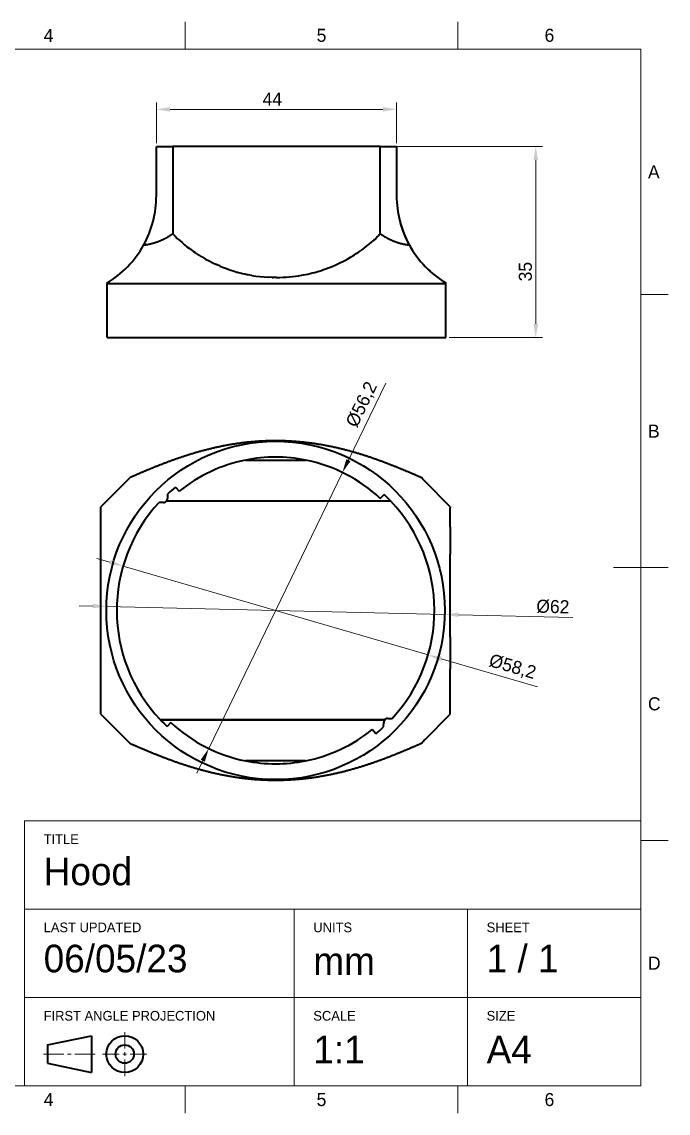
# Model space of a CAD drawing. Header units: millimetres. Extents: x 15 to 292, y 5 to 205.
# Drawn here: x 173.6 to 292, y 5 to 205 of the extents above; entities that cross this region are included whole.
import ezdxf

# ---------------------------------------------------------------- set-up
doc = ezdxf.new("R2010")
doc.units = ezdxf.units.MM
for name, color, linetype in [('Annotations', 7, 'Continuous'), ('Border', 7, 'Continuous'), ('Geometries', 7, 'Continuous')]:
    doc.layers.add(name, color=color, linetype=linetype)
doc.styles.add('Shapr0', font='txt', dxfattribs={"height": 2.3925})
doc.styles.add('Shapr1', font='txt', dxfattribs={"height": 2.3925})
doc.styles.add('Shapr11', font='txt', dxfattribs={"height": 2.3925})
doc.styles.add('Shapr8', font='txt', dxfattribs={"height": 2.3925})
doc.dimstyles.new('ISO-25', dxfattribs={"dimtxt": 2.5, "dimasz": 2.5, "dimexe": 1.25, "dimexo": 0.625, "dimtad": 1, "dimtxsty": 'Standard', "dimcen": 2.5, "dimadec": 0, "dimazin": 0, "dimtfac": 1, "dimtmove": 0, "dimatfit": 3, "dimfxl": 1, "dimarcsym": 0})

# ---------------------------------------------------------------- blocks, each defined once
blk = doc.blocks.new('*D6')
at = {"layer": 'Annotations', "color": 0, "linetype": 'Continuous', "lineweight": 15}
for p, q in [((239.88, 182.15), (268.99, 182.15)), ((267.74, 179.65), (267.74, 149.65)), ((251.88, 147.15), (268.99, 147.15))]:
    blk.add_line(p, q, dxfattribs=at)
at = {"layer": 'Annotations', "color": 0}
for points in [[(268.16, 179.65), (267.33, 179.65), (267.74, 182.15)], [(267.33, 149.65), (268.16, 149.65), (267.74, 147.15)]]:
    blk.add_solid(points, dxfattribs=at)
at = {"layer": 'Defpoints', "color": 0}
for p in [(239.25, 182.15), (251.25, 147.15), (267.74, 147.15)]:
    blk.add_point(p, dxfattribs=at)
at = {"layer": 'Annotations', "color": 0, "lineweight": 15, "insert": (265.85, 159.22), "char_height": 2.393, "attachment_point": 5, "rotation": 90, "style": 'Shapr8'}
blk.add_mtext('\\A1;35', dxfattribs=at)
blk = doc.blocks.new('*D7')
at = {"layer": 'Annotations', "color": 0, "linetype": 'Continuous', "lineweight": 15}
for p, q in [((198.25, 182.78), (198.25, 190.21)), ((242.25, 182.78), (242.25, 190.21)), ((239.75, 188.96), (200.75, 188.96))]:
    blk.add_line(p, q, dxfattribs=at)
at = {"layer": 'Annotations', "color": 0}
for points in [[(200.75, 189.37), (200.75, 188.54), (198.25, 188.96)], [(239.75, 188.54), (239.75, 189.37), (242.25, 188.96)]]:
    blk.add_solid(points, dxfattribs=at)
at = {"layer": 'Defpoints', "color": 0}
for p in [(198.25, 188.96), (198.25, 182.15), (242.25, 182.15)]:
    blk.add_point(p, dxfattribs=at)
at = {"layer": 'Annotations', "color": 0, "lineweight": 15, "insert": (219.49, 190.85), "char_height": 2.393, "attachment_point": 5, "style": 'Shapr8'}
blk.add_mtext('\\A1;44', dxfattribs=at)
blk = doc.blocks.new('*D13')
at = {"layer": 'Annotations', "color": 0, "linetype": 'Continuous', "lineweight": 15}
for p, q in [((189.75, 105.97), (187.35, 106.67)), ((192.15, 105.27), (248.02, 88.98)), ((250.42, 88.28), (268.08, 83.14))]:
    blk.add_line(p, q, dxfattribs=at)
at = {"layer": 'Annotations', "color": 0}
for points in [[(189.63, 105.57), (189.87, 106.37), (192.15, 105.27)], [(250.54, 88.68), (250.31, 87.88), (248.02, 88.98)]]:
    blk.add_solid(points, dxfattribs=at)
at = {"layer": 'Defpoints', "color": 0}
for p in [(192.15, 105.27), (248.02, 88.98)]:
    blk.add_point(p, dxfattribs=at)
at = {"layer": 'Annotations', "color": 0, "lineweight": 15, "insert": (263.46, 86.69), "char_height": 2.3925, "attachment_point": 5, "rotation": 343.7491, "style": 'Shapr11'}
blk.add_mtext('\\A1;%%c58,2', dxfattribs=at)
blk = doc.blocks.new('*D14')
at = {"layer": 'Annotations', "color": 0, "linetype": 'Continuous', "lineweight": 15}
for p, q in [((186.6, 97.93), (184.1, 97.99)), ((189.1, 97.87), (251.08, 96.39)), ((253.58, 96.33), (274.55, 95.82))]:
    blk.add_line(p, q, dxfattribs=at)
at = {"layer": 'Annotations', "color": 0}
for points in [[(186.59, 97.51), (186.61, 98.34), (189.1, 97.87)], [(253.59, 96.74), (253.57, 95.91), (251.08, 96.39)]]:
    blk.add_solid(points, dxfattribs=at)
at = {"layer": 'Defpoints', "color": 0}
for p in [(189.1, 97.87), (251.08, 96.39)]:
    blk.add_point(p, dxfattribs=at)
at = {"layer": 'Annotations', "color": 0, "lineweight": 15, "insert": (270.88, 97.81), "char_height": 2.393, "attachment_point": 5, "rotation": 358.6315, "style": 'Shapr11'}
blk.add_mtext('\\A1;%%c62', dxfattribs=at)
blk = doc.blocks.new('*D15')
at = {"layer": 'Annotations', "color": 0, "linetype": 'Continuous', "lineweight": 15}
for p, q in [((233.42, 124.67), (240.26, 138.77)), ((207.84, 71.84), (232.33, 122.42)), ((206.75, 69.59), (205.66, 67.34))]:
    blk.add_line(p, q, dxfattribs=at)
at = {"layer": 'Annotations', "color": 0}
for points in [[(233.05, 124.85), (233.8, 124.48), (232.33, 122.42)], [(207.12, 69.4), (206.37, 69.77), (207.84, 71.84)]]:
    blk.add_solid(points, dxfattribs=at)
at = {"layer": 'Defpoints', "color": 0}
for p in [(232.33, 122.42), (207.84, 71.84)]:
    blk.add_point(p, dxfattribs=at)
at = {"layer": 'Annotations', "color": 0, "lineweight": 15, "insert": (235.98, 134.82), "char_height": 2.3925, "attachment_point": 5, "rotation": 64.1608, "style": 'Shapr11'}
blk.add_mtext('\\A1;%%c56,2', dxfattribs=at)
blk = doc.blocks.new('*U16')
at = {"layer": 'Border', "linetype": 'Continuous', "lineweight": 15}
for p, q in [((287, 58.6), (174.1, 58.6)), ((174.1, 10), (174.1, 58.6)), ((287, 10), (287, 58.6)), ((287, 42.4), (174.1, 42.4)), ((223.5, 10), (223.5, 42.4)), ((255.25, 10), (255.25, 42.4)), ((287, 26.2), (174.1, 26.2)), ((192.450088, 16.837486), (192.450088, 19.875004)), ((192.450088, 15.487478), (192.450088, 16.162482)), ((177.6, 15.82498), (181.312522, 15.82498)), ((181.987526, 15.82498), (182.66253, 15.82498)), ((187.050056, 15.82498), (183.337534, 15.82498)), ((191.437582, 15.82498), (188.400064, 15.82498)), ((192.112586, 15.82498), (192.78759, 15.82498)), ((192.450088, 14.812474), (192.450088, 11.774956)), ((193.462594, 15.82498), (196.500112, 15.82498)), ((287, 10), (174.1, 10))]:
    blk.add_line(p, q, dxfattribs=at)
at = {"layer": 'Border', "linetype": 'Continuous', "lineweight": 40}
for p, q in [((178.275004, 17.51249), (186.375052, 19.2)), ((186.375052, 19.2), (186.375052, 12.44996)), ((178.275004, 17.51249), (178.275004, 14.13747)), ((178.275004, 14.13747), (186.375052, 12.44996))]:
    blk.add_line(p, q, dxfattribs=at)
for radius in [3.37502, 1.68751]:
    blk.add_circle((192.450088, 15.82498), radius, dxfattribs=at)

msp = doc.modelspace()

# ---------------------------------------------------------------- linework, layer by layer
at = {"layer": 'Border', "linetype": 'Continuous', "lineweight": 15}
for p, q in [((203.5, 200), (203.5, 205)), ((253.5, 200), (253.5, 205)), ((287, 200), (20, 200)), ((287, 10), (287, 200)), ((287, 155), (292, 155)), ((282, 105), (292, 105)), ((287, 55), (292, 55)), ((20, 10), (287, 10)), ((203.5, 10), (203.5, 5)), ((253.5, 10), (253.5, 5))]:
    msp.add_line(p, q, dxfattribs=at)
at = {"layer": 'Geometries', "linetype": 'Continuous', "lineweight": 40}
for p, q in [((198.25, 173.15), (198.25, 182.15)), ((198.25, 182.15), (201.25, 182.15)), ((201.25, 182.15), (201.25, 166.12)), ((239.25, 182.15), (201.25, 182.15)), ((239.25, 166.12), (239.25, 182.15)), ((239.25, 182.15), (242.25, 182.15)), ((242.25, 182.15), (242.25, 173.15)), ((239.087, 165.955), (239.204, 166.073)), ((239.204, 166.073), (239.25, 166.12)), ((238.124, 165.039), (237.773, 164.727)), ((239.087, 165.955), (238.938, 165.808)), ((204.794, 163.094), (204.812, 163.081)), ((205.356, 162.704), (205.431, 162.654)), ((205.97, 162.303), (205.431, 162.654)), ((206.58, 161.927), (206.006, 162.28)), ((234.238, 162.119), (234.243, 162.122)), ((235.193, 162.737), (235.66, 163.061)), ((235.691, 163.083), (235.66, 163.061)), ((235.704, 163.093), (235.691, 163.083)), ((236.175, 163.436), (235.758, 163.131)), ((209.929, 160.231), (209.271, 160.519)), ((209.944, 160.225), (209.929, 160.231)), ((209.944, 160.225), (209.956, 160.22)), ((213.017, 159.151), (213.104, 159.127)), ((214.894, 158.694), (214.979, 158.677)), ((214.979, 158.677), (214.985, 158.676)), ((215.084, 158.656), (214.985, 158.676)), ((215.712, 158.54), (215.084, 158.656)), ((219.449, 158.163), (218.758, 158.193)), ((220.174, 158.15), (219.568, 158.159)), ((220.249, 158.15), (220.174, 158.15)), ((220.249, 158.15), (220.31, 158.15)), ((224.861, 158.552), (224.871, 158.554)), ((224.871, 158.554), (224.883, 158.556)), ((225.583, 158.689), (225.572, 158.687)), ((225.583, 158.689), (225.591, 158.691)), ((228.031, 159.312), (228.025, 159.31)), ((228.031, 159.312), (228.049, 159.317)), ((228.049, 159.317), (228.054, 159.319)), ((189.25, 147.15), (189.25, 156.993)), ((251.25, 156.993), (251.25, 156.993)), ((251.25, 147.15), (251.25, 156.993)), ((251.342, 157.095), (251.341, 157.095)), ((189.25, 147.15), (251.25, 147.15)), ((214.579, 124.681), (225.595, 124.681)), ((193.452, 121.491), (188.087, 116.126)), ((252.087, 116.126), (247.468, 120.745)), ((200.302, 118.465), (200.288, 117.662)), ((201.743, 119.716), (202.4, 118.961)), ((239.271, 117.658), (239.954, 118.388)), ((188.087, 116.08), (188.087, 116.126)), ((188.087, 115.963), (188.087, 116.08)), ((199.538, 116.925), (198.76, 116.925)), ((241.225, 117.126), (200.049, 117.126)), ((241.201, 117.15), (200.074, 117.15)), ((252.086, 116.126), (252.086, 116.08)), ((252.086, 116.08), (252.086, 116.021)), ((252.086, 116.021), (252.086, 115.963)), ((188.087, 112.068), (188.087, 115.963)), ((252.087, 115.015), (252.087, 115.962)), ((252.087, 114.702), (252.087, 115.015)), ((252.087, 113.006), (252.087, 114.702)), ((188.087, 107.421), (188.087, 112.068)), ((252.087, 112.862), (252.087, 113.006)), ((252.087, 112.472), (252.087, 112.862)), ((252.087, 112.472), (252.087, 112.068)), ((252.087, 112.068), (252.087, 107.421)), ((188.087, 104.929), (188.087, 107.421)), ((252.087, 104.929), (252.087, 107.421)), ((188.087, 104.924), (188.087, 104.929)), ((188.087, 104.907), (188.087, 104.924)), ((188.087, 102.459), (188.087, 104.907)), ((252.086, 104.907), (252.086, 104.924)), ((252.086, 102.459), (252.086, 104.174)), ((252.087, 104.173), (252.087, 104.907)), ((188.087, 101.746), (188.087, 102.459)), ((252.086, 101.746), (252.086, 102.459)), ((188.087, 97.186), (188.087, 101.746)), ((252.086, 97.186), (252.086, 101.746)), ((188.087, 97.125), (188.087, 97.186)), ((188.087, 91.855), (188.087, 97.125)), ((252.087, 97.186), (252.087, 97.125)), ((252.087, 96.636), (252.087, 97.125)), ((252.087, 96.285), (252.087, 96.636)), ((252.087, 96.176), (252.087, 96.285)), ((252.087, 92.584), (252.087, 96.176)), ((252.087, 92.532), (252.087, 92.584)), ((252.087, 92.305), (252.087, 92.532)), ((252.087, 92.305), (252.087, 91.77)), ((188.087, 91.77), (188.087, 91.855)), ((188.087, 86.831), (188.087, 91.77)), ((252.087, 91.77), (252.087, 89.968)), ((252.087, 89.968), (252.087, 86.831)), ((188.087, 86.82), (188.087, 86.831)), ((188.087, 82.232), (188.087, 86.82)), ((252.087, 86.831), (252.087, 86.419)), ((252.087, 86.211), (252.087, 86.419)), ((252.087, 86.19), (252.087, 86.211)), ((252.087, 86.151), (252.087, 86.19)), ((252.087, 82.862), (252.087, 86.151)), ((188.087, 78.126), (188.087, 82.232)), ((252.086, 78.126), (252.086, 82.232)), ((252.087, 82.822), (252.087, 82.862)), ((252.087, 82.806), (252.087, 82.822)), ((252.087, 82.232), (252.087, 82.806)), ((188.087, 78.126), (193.452, 72.76)), ((247.468, 73.507), (252.087, 78.126)), ((198.949, 77.126), (240.124, 77.126)), ((198.972, 77.101), (240.099, 77.101)), ((200.902, 76.594), (200.219, 75.863)), ((239.872, 75.786), (239.885, 76.59)), ((240.635, 77.327), (241.413, 77.327)), ((238.431, 74.536), (237.774, 75.291)), ((225.595, 69.571), (214.579, 69.571))]:
    msp.add_line(p, q, dxfattribs=at)
at = {"layer": 'Geometries', "linetype": 'Continuous', "lineweight": 40, "flags": 128}
for points in [[(201.25, 166.12), (201.177, 166.069), (201.104, 166.019), (201.031, 165.97), (200.957, 165.921), (200.884, 165.873), (200.81, 165.826), (200.736, 165.779), (200.661, 165.732), (200.587, 165.687), (200.512, 165.641), (200.437, 165.596), (200.362, 165.552), (200.287, 165.509), (200.211, 165.466), (200.136, 165.423), (200.06, 165.381), (199.984, 165.34), (199.908, 165.3), (199.832, 165.26), (199.756, 165.22), (199.68, 165.182), (199.603, 165.144), (199.526, 165.106), (199.45, 165.069), (199.373, 165.033), (199.295, 164.997), (199.218, 164.961), (199.14, 164.927), (199.062, 164.893), (198.984, 164.859), (198.907, 164.827), (198.829, 164.794), (198.751, 164.763), (198.673, 164.732), (198.594, 164.702), (198.516, 164.672), (198.437, 164.643), (198.359, 164.615), (198.28, 164.587), (198.201, 164.559), (198.122, 164.533), (198.043, 164.507), (197.963, 164.481), (197.884, 164.456), (197.804, 164.432), (197.719, 164.407), (197.634, 164.382), (197.548, 164.359), (197.463, 164.336), (197.377, 164.313), (197.292, 164.292), (197.206, 164.271), (197.12, 164.251), (197.034, 164.231), (196.948, 164.212), (196.862, 164.194), (196.775, 164.177), (196.689, 164.16), (196.602, 164.144), (196.516, 164.129), (196.437, 164.116), (196.358, 164.104), (196.279, 164.092), (196.2, 164.08), (196.121, 164.069), (196.042, 164.059), (195.963, 164.05), (195.884, 164.041)], [(244.615, 164.041), (244.538, 164.05), (244.461, 164.059), (244.384, 164.069), (244.307, 164.079), (244.23, 164.09), (244.153, 164.102), (244.077, 164.114), (244, 164.127), (243.923, 164.14), (243.846, 164.154), (243.769, 164.168), (243.693, 164.183), (243.616, 164.199), (243.539, 164.215), (243.463, 164.232), (243.386, 164.249), (243.31, 164.267), (243.234, 164.285), (243.158, 164.304), (243.081, 164.324), (243.005, 164.344), (242.93, 164.365), (242.854, 164.386), (242.778, 164.408), (242.702, 164.43), (242.626, 164.453), (242.551, 164.477), (242.475, 164.501), (242.399, 164.526), (242.324, 164.551), (242.249, 164.577), (242.174, 164.603), (242.099, 164.63), (242.024, 164.657), (241.949, 164.685), (241.875, 164.714), (241.8, 164.743), (241.726, 164.772), (241.651, 164.803), (241.577, 164.833), (241.503, 164.865), (241.429, 164.897), (241.355, 164.929), (241.281, 164.962), (241.207, 164.996), (241.129, 165.032), (241.05, 165.069), (240.972, 165.106), (240.895, 165.145), (240.817, 165.183), (240.739, 165.223), (240.662, 165.263), (240.585, 165.303), (240.508, 165.345), (240.431, 165.386), (240.354, 165.429), (240.277, 165.472), (240.201, 165.516), (240.124, 165.56), (240.048, 165.605), (239.967, 165.654), (239.887, 165.703), (239.806, 165.752), (239.726, 165.803), (239.646, 165.854), (239.567, 165.906), (239.487, 165.958), (239.408, 166.011), (239.329, 166.065), (239.25, 166.12)], [(236.175, 163.436), (236.226, 163.474), (236.728, 163.86), (237.219, 164.257), (237.701, 164.664), (237.773, 164.727)], [(238.124, 165.039), (238.173, 165.084), (238.299, 165.198)], [(238.299, 165.198), (238.635, 165.514), (238.938, 165.808)], [(204.812, 163.081), (205.031, 162.926), (205.356, 162.704)], [(205.97, 162.303), (205.981, 162.295), (206.006, 162.28)], [(234.243, 162.122), (234.542, 162.31), (234.869, 162.521), (235.193, 162.737)], [(235.704, 163.093), (235.714, 163.1), (235.758, 163.131)], [(206.58, 161.927), (206.617, 161.905), (207.262, 161.533), (207.918, 161.178), (208.583, 160.842), (209.259, 160.524), (209.271, 160.519)], [(209.956, 160.22), (210.339, 160.063), (210.724, 159.912), (211.112, 159.767), (211.502, 159.628), (211.894, 159.495), (212.289, 159.368), (212.685, 159.247), (213.017, 159.151)], [(228.054, 159.319), (228.474, 159.452), (228.893, 159.592), (229.309, 159.738), (229.723, 159.892), (230.135, 160.053), (230.545, 160.22)], [(213.104, 159.127), (213.123, 159.121), (213.563, 159.003), (214.005, 158.892), (214.449, 158.789), (214.894, 158.694)], [(215.712, 158.54), (215.727, 158.537), (216.477, 158.42), (217.228, 158.323), (217.981, 158.248), (218.735, 158.194), (218.758, 158.193)], [(219.449, 158.163), (219.491, 158.161), (219.568, 158.159)], [(224.883, 158.556), (225.228, 158.619), (225.572, 158.687)], [(225.591, 158.691), (225.996, 158.777), (226.406, 158.871), (226.815, 158.972), (227.222, 159.079), (227.261, 159.089)], [(227.261, 159.089), (227.627, 159.192), (228.025, 159.31)], [(189.158, 157.095), (189.206, 157.043), (189.25, 156.993)], [(242.21, 156.993), (242.101, 156.993), (241.99, 156.993), (241.88, 156.993), (241.768, 156.993), (241.657, 156.993), (241.544, 156.993), (241.431, 156.993), (241.318, 156.993), (241.204, 156.993), (241.09, 156.992), (240.974, 156.992), (240.859, 156.992), (240.742, 156.992), (240.625, 156.992), (240.508, 156.992), (240.391, 156.992), (240.273, 156.992), (240.154, 156.992), (240.035, 156.992), (239.916, 156.992), (239.796, 156.992), (239.675, 156.992), (239.554, 156.992), (239.433, 156.992), (239.311, 156.992), (239.188, 156.992), (239.065, 156.992), (238.941, 156.992), (238.817, 156.992), (238.692, 156.992), (238.567, 156.992), (238.442, 156.992), (238.317, 156.992), (238.19, 156.992), (238.064, 156.992), (237.937, 156.992), (237.809, 156.992), (237.681, 156.992), (237.553, 156.992), (237.424, 156.992), (237.295, 156.992), (237.165, 156.992), (237.034, 156.992), (236.904, 156.992), (236.772, 156.992), (236.642, 156.992), (236.511, 156.992), (236.38, 156.992), (236.249, 156.992), (236.117, 156.992), (235.985, 156.992), (235.852, 156.992), (235.719, 156.992), (235.585, 156.992), (235.452, 156.992), (235.317, 156.992), (235.183, 156.992), (235.047, 156.992), (234.912, 156.992), (234.775, 156.992), (234.639, 156.992), (234.525, 156.992), (234.411, 156.992), (234.297, 156.992), (234.182, 156.992), (234.068, 156.992), (233.953, 156.992), (233.838, 156.992), (233.722, 156.992), (233.607, 156.992), (233.491, 156.992), (233.375, 156.992), (233.258, 156.992), (233.142, 156.992), (233.025, 156.992), (232.908, 156.992), (232.79, 156.992), (232.672, 156.992), (232.554, 156.992), (232.436, 156.992), (232.317, 156.992), (232.199, 156.992), (232.081, 156.992), (231.962, 156.992), (231.843, 156.992), (231.724, 156.992), (231.605, 156.992), (231.485, 156.992), (231.366, 156.992), (231.246, 156.992), (231.126, 156.992), (231.006, 156.992), (230.885, 156.992), (230.765, 156.992), (230.644, 156.992), (230.523, 156.992), (230.401, 156.992), (230.279, 156.992), (230.157, 156.992), (230.035, 156.992), (229.913, 156.992), (229.791, 156.992), (229.669, 156.992), (229.547, 156.992), (229.424, 156.992), (229.302, 156.992), (229.179, 156.992), (229.056, 156.992), (228.933, 156.992), (228.81, 156.992), (228.686, 156.992), (228.563, 156.992), (228.439, 156.992), (228.315, 156.992), (228.191, 156.992), (228.067, 156.992), (227.943, 156.992), (227.818, 156.992), (227.693, 156.992), (227.568, 156.992), (227.442, 156.992), (227.309, 156.992), (227.175, 156.992), (227.04, 156.992), (226.906, 156.992), (226.772, 156.992), (226.637, 156.992), (226.503, 156.992), (226.368, 156.992), (226.233, 156.992), (226.098, 156.992), (225.963, 156.992), (225.828, 156.992), (225.692, 156.992), (225.557, 156.992), (225.421, 156.992), (225.285, 156.992), (225.149, 156.992), (225.012, 156.992), (224.876, 156.992), (224.739, 156.992), (224.612, 156.992), (224.485, 156.992), (224.358, 156.992), (224.231, 156.992), (224.103, 156.992), (223.976, 156.992), (223.849, 156.992), (223.721, 156.992), (223.594, 156.992), (223.466, 156.992), (223.339, 156.992), (223.211, 156.992), (223.083, 156.992), (222.955, 156.992), (222.828, 156.992), (222.699, 156.992), (222.571, 156.992), (222.442, 156.992), (222.314, 156.992), (222.185, 156.992), (222.057, 156.992), (221.929, 156.992), (221.801, 156.992), (221.673, 156.992), (221.545, 156.992), (221.417, 156.992), (221.288, 156.992), (221.16, 156.992), (221.032, 156.992), (220.904, 156.992), (220.776, 156.992), (220.647, 156.992), (220.519, 156.992), (220.391, 156.992), (220.262, 156.992), (220.134, 156.992), (220.005, 156.992), (219.876, 156.992), (219.747, 156.992), (219.618, 156.992), (219.49, 156.992), (219.362, 156.992), (219.234, 156.992), (219.105, 156.992), (218.977, 156.992), (218.849, 156.992), (218.721, 156.992), (218.593, 156.992), (218.465, 156.992), (218.337, 156.992), (218.209, 156.992), (218.081, 156.992), (217.953, 156.992), (217.825, 156.992), (217.697, 156.992), (217.569, 156.992), (217.44, 156.992), (217.312, 156.992), (217.184, 156.992), (217.056, 156.992), (216.919, 156.992), (216.782, 156.992), (216.646, 156.992), (216.509, 156.992), (216.373, 156.992), (216.236, 156.992), (216.1, 156.992), (215.964, 156.992), (215.828, 156.992), (215.691, 156.992), (215.556, 156.992), (215.42, 156.992), (215.284, 156.992), (215.148, 156.992), (215.013, 156.992), (214.876, 156.992), (214.74, 156.992), (214.604, 156.992), (214.469, 156.992), (214.333, 156.992), (214.207, 156.992), (214.081, 156.992), (213.956, 156.992), (213.83, 156.992), (213.705, 156.992), (213.579, 156.992), (213.454, 156.992), (213.329, 156.992), (213.204, 156.992), (213.079, 156.992), (212.954, 156.992), (212.83, 156.992), (212.705, 156.992), (212.581, 156.992), (212.457, 156.992), (212.332, 156.992), (212.208, 156.992), (212.083, 156.992), (211.959, 156.992), (211.835, 156.992), (211.712, 156.992), (211.588, 156.992), (211.465, 156.992), (211.342, 156.992), (211.22, 156.992), (211.097, 156.992), (210.974, 156.992), (210.852, 156.992), (210.73, 156.992), (210.608, 156.992), (210.486, 156.992), (210.365, 156.992), (210.243, 156.992), (210.122, 156.992), (210.001, 156.992), (209.879, 156.992), (209.758, 156.992), (209.637, 156.992), (209.516, 156.992), (209.395, 156.992), (209.275, 156.992), (209.155, 156.992), (209.035, 156.992), (208.916, 156.992), (208.797, 156.992), (208.677, 156.992), (208.559, 156.992), (208.44, 156.992), (208.321, 156.992), (208.203, 156.992), (208.085, 156.992), (207.967, 156.992), (207.849, 156.992), (207.732, 156.992), (207.615, 156.992), (207.497, 156.992), (207.38, 156.992), (207.263, 156.992), (207.146, 156.992), (207.029, 156.992), (206.905, 156.992), (206.781, 156.992), (206.657, 156.992), (206.534, 156.992), (206.411, 156.992), (206.288, 156.992), (206.165, 156.992), (206.043, 156.992), (205.921, 156.992), (205.799, 156.992), (205.677, 156.992), (205.556, 156.992), (205.435, 156.992), (205.314, 156.992), (205.194, 156.992), (205.073, 156.992), (204.953, 156.992), (204.833, 156.992), (204.713, 156.992), (204.594, 156.992), (204.483, 156.992), (204.373, 156.992), (204.263, 156.992), (204.153, 156.992), (204.044, 156.992), (203.935, 156.992), (203.826, 156.992), (203.717, 156.992), (203.609, 156.992), (203.5, 156.992), (203.393, 156.992), (203.285, 156.992), (203.178, 156.992), (203.071, 156.992), (202.964, 156.992), (202.858, 156.992), (202.751, 156.992), (202.645, 156.992), (202.539, 156.992), (202.433, 156.992), (202.329, 156.992), (202.224, 156.992), (202.12, 156.992), (202.016, 156.992), (201.912, 156.992), (201.809, 156.992), (201.706, 156.992), (201.604, 156.992), (201.501, 156.992), (201.399, 156.992), (201.298, 156.992), (201.196, 156.992), (201.095, 156.992), (200.995, 156.992), (200.894, 156.992), (200.794, 156.992), (200.694, 156.992), (200.594, 156.992), (200.494, 156.992), (200.395, 156.992), (200.297, 156.992), (200.199, 156.992), (200.101, 156.992), (200.004, 156.992), (199.907, 156.992), (199.81, 156.992), (199.714, 156.992), (199.618, 156.992), (199.523, 156.992), (199.427, 156.992), (199.333, 156.993), (199.238, 156.993), (199.144, 156.993), (199.05, 156.993), (198.957, 156.993), (198.863, 156.993), (198.77, 156.993), (198.678, 156.993), (198.585, 156.993), (198.493, 156.993), (198.396, 156.993), (198.298, 156.993), (198.201, 156.993), (198.105, 156.993), (198.009, 156.993), (197.913, 156.993), (197.818, 156.993), (197.723, 156.993), (197.629, 156.993), (197.535, 156.993), (197.442, 156.993), (197.349, 156.993), (197.257, 156.993), (197.165, 156.993), (197.073, 156.993), (196.982, 156.993), (196.891, 156.993), (196.8, 156.993), (196.71, 156.993), (196.62, 156.993), (196.537, 156.993), (196.455, 156.993), (196.373, 156.993), (196.291, 156.993), (196.21, 156.993), (196.129, 156.993), (196.049, 156.993), (195.969, 156.993), (195.889, 156.993), (195.81, 156.993), (195.732, 156.993), (195.653, 156.993), (195.575, 156.993), (195.498, 156.993), (195.421, 156.993), (195.344, 156.993), (195.268, 156.993), (195.191, 156.993), (195.116, 156.993), (195.041, 156.993), (194.966, 156.993), (194.892, 156.993), (194.819, 156.993), (194.746, 156.993), (194.673, 156.993), (194.601, 156.993), (194.529, 156.993), (194.457, 156.993), (194.386, 156.993), (194.316, 156.993), (194.246, 156.993), (194.176, 156.993), (194.107, 156.993), (194.038, 156.993), (193.97, 156.993), (193.902, 156.993), (193.834, 156.993), (193.767, 156.993), (193.7, 156.993), (193.634, 156.993), (193.569, 156.993), (193.504, 156.993), (193.439, 156.993), (193.375, 156.993), (193.311, 156.993), (193.248, 156.993), (193.185, 156.993), (193.123, 156.993), (193.061, 156.993), (192.999, 156.993), (192.939, 156.993), (192.878, 156.993), (192.818, 156.993), (192.759, 156.993), (192.7, 156.993), (192.641, 156.993), (192.582, 156.993), (192.525, 156.993), (192.467, 156.993), (192.41, 156.993), (192.35, 156.993), (192.29, 156.993), (192.231, 156.993), (192.173, 156.993), (192.115, 156.993), (192.057, 156.993), (192, 156.993), (191.944, 156.993), (191.888, 156.993), (191.833, 156.993), (191.778, 156.993), (191.724, 156.993), (191.671, 156.993), (191.618, 156.993), (191.565, 156.993), (191.513, 156.993), (191.462, 156.993), (191.411, 156.993), (191.36, 156.993), (191.31, 156.993), (191.265, 156.993), (191.219, 156.993), (191.175, 156.993), (191.13, 156.993), (191.087, 156.993), (191.043, 156.993), (191.001, 156.993), (190.958, 156.993), (190.917, 156.993), (190.875, 156.993), (190.835, 156.993), (190.794, 156.993), (190.755, 156.993), (190.715, 156.993), (190.677, 156.993), (190.638, 156.993), (190.6, 156.993), (190.563, 156.993), (190.526, 156.993), (190.49, 156.993), (190.454, 156.993), (190.419, 156.993), (190.385, 156.993), (190.35, 156.993), (190.317, 156.993), (190.284, 156.993), (190.251, 156.993), (190.219, 156.993), (190.187, 156.993), (190.156, 156.993), (190.126, 156.993), (190.096, 156.993), (190.066, 156.993), (190.037, 156.993), (190.009, 156.993), (189.981, 156.993), (189.953, 156.993), (189.926, 156.993), (189.9, 156.993), (189.874, 156.993), (189.848, 156.993), (189.824, 156.993), (189.799, 156.993), (189.776, 156.993), (189.752, 156.993), (189.73, 156.993), (189.707, 156.993), (189.686, 156.993), (189.664, 156.993), (189.644, 156.993), (189.624, 156.993), (189.604, 156.993), (189.585, 156.993), (189.566, 156.993), (189.548, 156.993), (189.531, 156.993), (189.514, 156.993), (189.497, 156.993), (189.481, 156.993), (189.466, 156.993), (189.45, 156.993), (189.435, 156.993), (189.42, 156.993), (189.406, 156.993), (189.392, 156.993), (189.38, 156.993), (189.367, 156.993), (189.356, 156.993), (189.345, 156.993), (189.334, 156.993), (189.324, 156.993), (189.315, 156.993), (189.307, 156.993), (189.299, 156.993), (189.291, 156.993), (189.284, 156.993), (189.278, 156.993), (189.273, 156.993), (189.268, 156.993), (189.263, 156.993), (189.26, 156.993), (189.257, 156.993), (189.254, 156.993), (189.253, 156.993), (189.251, 156.993), (189.25, 156.993), (189.25, 156.993)], [(251.25, 156.993), (251.249, 156.993), (251.248, 156.993), (251.247, 156.993), (251.245, 156.993), (251.242, 156.993), (251.239, 156.993), (251.235, 156.993), (251.231, 156.993), (251.226, 156.993), (251.221, 156.993), (251.215, 156.993), (251.208, 156.993), (251.201, 156.993), (251.194, 156.993), (251.186, 156.993), (251.178, 156.993), (251.168, 156.993), (251.159, 156.993), (251.149, 156.993), (251.138, 156.993), (251.127, 156.993), (251.115, 156.993), (251.103, 156.993), (251.09, 156.993), (251.077, 156.993), (251.063, 156.993), (251.049, 156.993), (251.033, 156.993), (251.016, 156.993), (250.999, 156.993), (250.981, 156.993), (250.963, 156.993), (250.944, 156.993), (250.924, 156.993), (250.904, 156.993), (250.883, 156.993), (250.862, 156.993), (250.84, 156.993), (250.818, 156.993), (250.794, 156.993), (250.771, 156.993), (250.746, 156.993), (250.721, 156.993), (250.695, 156.993), (250.669, 156.993), (250.642, 156.993), (250.615, 156.993), (250.588, 156.993), (250.562, 156.993), (250.535, 156.993), (250.507, 156.993), (250.479, 156.993), (250.45, 156.993), (250.421, 156.993), (250.391, 156.993), (250.361, 156.993), (250.33, 156.993), (250.299, 156.993), (250.267, 156.993), (250.235, 156.993), (250.202, 156.993), (250.169, 156.993), (250.135, 156.993), (250.1, 156.993), (250.065, 156.993), (250.03, 156.993), (249.994, 156.993), (249.957, 156.993), (249.92, 156.993), (249.883, 156.993), (249.845, 156.993), (249.807, 156.993), (249.768, 156.993), (249.728, 156.993), (249.688, 156.993), (249.648, 156.993), (249.607, 156.993), (249.565, 156.993), (249.523, 156.993), (249.481, 156.993), (249.438, 156.993), (249.394, 156.993), (249.35, 156.993), (249.306, 156.993), (249.26, 156.993), (249.215, 156.993), (249.169, 156.993), (249.122, 156.993), (249.075, 156.993), (249.028, 156.993), (248.98, 156.993), (248.931, 156.993), (248.883, 156.993), (248.833, 156.993), (248.783, 156.993), (248.733, 156.993), (248.682, 156.993), (248.631, 156.993), (248.579, 156.993), (248.526, 156.993), (248.474, 156.993), (248.42, 156.993), (248.366, 156.993), (248.312, 156.993), (248.257, 156.993), (248.201, 156.993), (248.145, 156.993), (248.085, 156.993), (248.024, 156.993), (247.963, 156.993), (247.901, 156.993), (247.839, 156.993), (247.776, 156.993), (247.712, 156.993), (247.648, 156.993), (247.583, 156.993), (247.518, 156.993), (247.453, 156.993), (247.386, 156.993), (247.32, 156.993), (247.252, 156.993), (247.185, 156.993), (247.116, 156.993), (247.047, 156.993), (246.977, 156.993), (246.907, 156.993), (246.836, 156.993), (246.755, 156.993), (246.674, 156.993), (246.593, 156.993), (246.51, 156.993), (246.427, 156.993), (246.343, 156.993), (246.259, 156.993), (246.174, 156.993), (246.088, 156.993), (246.002, 156.993), (245.915, 156.993), (245.827, 156.993), (245.739, 156.993), (245.65, 156.993), (245.56, 156.993), (245.47, 156.993), (245.379, 156.993), (245.288, 156.993), (245.196, 156.993), (245.103, 156.993), (245.009, 156.993), (244.915, 156.993), (244.821, 156.993), (244.725, 156.993), (244.629, 156.993), (244.533, 156.993), (244.436, 156.993), (244.338, 156.993), (244.24, 156.993), (244.141, 156.993), (244.042, 156.993), (243.941, 156.993), (243.841, 156.993), (243.739, 156.993), (243.637, 156.993), (243.535, 156.993), (243.449, 156.993), (243.363, 156.993), (243.277, 156.993), (243.19, 156.993), (243.103, 156.993), (243.016, 156.993), (242.928, 156.993), (242.84, 156.993), (242.751, 156.993), (242.662, 156.993), (242.572, 156.993), (242.482, 156.993), (242.392, 156.993), (242.301, 156.993), (242.21, 156.993)], [(251.25, 156.993), (251.293, 157.041), (251.342, 157.095)], [(246.86, 121.431), (246.762, 121.474), (246.663, 121.516), (246.564, 121.559), (246.464, 121.602), (246.364, 121.646), (246.264, 121.689), (246.163, 121.732), (246.062, 121.776), (245.961, 121.82), (245.859, 121.864), (245.756, 121.908), (245.654, 121.952), (245.551, 121.996), (245.447, 122.041), (245.344, 122.085), (245.24, 122.13), (245.136, 122.174), (245.032, 122.219), (244.927, 122.263), (244.822, 122.308), (244.717, 122.353), (244.611, 122.398), (244.505, 122.443), (244.399, 122.488), (244.293, 122.533), (244.186, 122.578), (244.079, 122.623), (243.971, 122.669), (243.863, 122.714), (243.755, 122.759), (243.647, 122.804), (243.539, 122.85), (243.43, 122.895), (243.321, 122.94), (243.212, 122.985), (243.102, 123.031), (242.992, 123.076), (242.882, 123.121), (242.772, 123.166), (242.661, 123.211), (242.55, 123.257), (242.439, 123.302), (242.328, 123.347), (242.216, 123.392), (242.104, 123.437), (241.986, 123.484), (241.869, 123.532), (241.751, 123.579), (241.632, 123.626), (241.514, 123.673), (241.395, 123.719), (241.276, 123.766), (241.157, 123.813), (241.037, 123.86), (240.917, 123.906), (240.797, 123.953), (240.677, 123.999), (240.556, 124.046), (240.435, 124.092), (240.314, 124.138), (240.17, 124.192), (240.027, 124.246), (239.883, 124.301), (239.738, 124.354), (239.594, 124.408), (239.449, 124.462), (239.303, 124.515), (239.158, 124.568), (239.012, 124.621), (238.866, 124.674), (238.719, 124.726), (238.572, 124.778), (238.425, 124.831), (238.278, 124.882), (238.13, 124.934), (237.981, 124.986), (237.832, 125.037), (237.683, 125.088), (237.534, 125.139), (237.384, 125.19), (237.234, 125.24), (237.085, 125.289), (236.935, 125.339), (236.785, 125.388), (236.634, 125.437), (236.484, 125.486), (236.333, 125.534), (236.182, 125.582), (236.03, 125.63), (235.879, 125.678), (235.727, 125.725), (235.575, 125.771), (235.422, 125.818), (235.27, 125.864), (235.117, 125.91), (234.963, 125.956), (234.809, 126.001), (234.655, 126.046), (234.501, 126.091), (234.346, 126.135), (234.192, 126.179), (234.037, 126.222), (233.883, 126.265), (233.728, 126.308), (233.573, 126.35), (233.418, 126.392), (233.262, 126.433), (233.106, 126.474), (232.951, 126.515), (232.795, 126.555), (232.638, 126.595), (232.482, 126.634), (232.325, 126.673), (232.168, 126.712), (232.011, 126.75), (231.854, 126.788), (231.696, 126.826), (231.537, 126.863), (231.379, 126.9), (231.221, 126.936), (231.051, 126.974), (230.882, 127.012), (230.712, 127.049), (230.542, 127.085), (230.372, 127.121), (230.201, 127.157), (230.031, 127.192), (229.86, 127.227), (229.689, 127.261), (229.518, 127.294), (229.347, 127.327), (229.175, 127.359), (229.004, 127.391), (228.832, 127.422), (228.66, 127.453), (228.487, 127.483), (228.314, 127.513), (228.141, 127.542), (227.968, 127.571), (227.795, 127.599), (227.63, 127.624), (227.466, 127.65), (227.302, 127.675), (227.137, 127.699), (226.972, 127.723), (226.808, 127.746), (226.643, 127.769), (226.478, 127.791), (226.313, 127.813), (226.147, 127.834), (225.982, 127.854), (225.817, 127.874), (225.651, 127.894), (225.486, 127.913), (225.32, 127.931), (225.153, 127.949), (224.987, 127.966), (224.82, 127.983), (224.653, 127.999), (224.487, 128.015), (224.321, 128.03), (224.154, 128.044), (223.988, 128.058), (223.822, 128.071), (223.655, 128.084), (223.489, 128.096), (223.322, 128.108), (223.156, 128.119), (222.989, 128.129), (222.822, 128.139), (222.655, 128.148), (222.489, 128.157), (222.322, 128.165), (222.155, 128.172), (221.988, 128.179), (221.82, 128.186), (221.653, 128.192), (221.485, 128.197), (221.317, 128.201), (221.15, 128.205), (220.983, 128.209), (220.815, 128.212), (220.648, 128.214), (220.481, 128.216), (220.314, 128.217), (220.147, 128.217), (219.98, 128.217), (219.813, 128.216), (219.646, 128.215), (219.479, 128.213), (219.312, 128.211), (219.145, 128.208), (218.978, 128.204), (218.81, 128.2), (218.643, 128.195), (218.476, 128.19), (218.308, 128.184), (218.14, 128.178), (217.973, 128.17), (217.805, 128.163), (217.627, 128.154), (217.449, 128.144), (217.27, 128.134), (217.092, 128.123), (216.914, 128.112), (216.736, 128.1), (216.558, 128.087), (216.38, 128.073), (216.202, 128.059), (216.024, 128.045), (215.846, 128.029), (215.669, 128.013), (215.491, 127.996), (215.314, 127.979), (215.136, 127.961), (214.958, 127.942), (214.78, 127.923), (214.602, 127.903), (214.424, 127.882), (214.246, 127.861), (214.078, 127.84), (213.91, 127.819), (213.741, 127.797), (213.573, 127.775), (213.405, 127.752), (213.237, 127.728), (213.07, 127.704), (212.902, 127.679), (212.735, 127.654), (212.567, 127.628), (212.4, 127.602), (212.233, 127.575), (212.066, 127.548), (211.899, 127.52), (211.732, 127.491), (211.565, 127.462), (211.398, 127.432), (211.231, 127.402), (211.064, 127.371), (210.897, 127.34), (210.731, 127.309), (210.566, 127.276), (210.4, 127.244), (210.235, 127.211), (210.07, 127.177), (209.905, 127.143), (209.74, 127.108), (209.575, 127.073), (209.411, 127.038), (209.246, 127.001), (209.082, 126.965), (208.918, 126.928), (208.754, 126.89), (208.591, 126.852), (208.427, 126.814), (208.263, 126.775), (208.1, 126.735), (207.936, 126.695), (207.773, 126.655), (207.61, 126.614), (207.448, 126.573), (207.286, 126.531), (207.124, 126.489), (206.962, 126.446), (206.801, 126.404), (206.64, 126.36), (206.479, 126.317), (206.318, 126.272), (206.158, 126.228), (205.998, 126.183), (205.838, 126.138), (205.678, 126.092), (205.518, 126.046), (205.359, 125.999), (205.2, 125.953), (205.04, 125.905), (204.881, 125.857), (204.722, 125.809), (204.564, 125.761), (204.405, 125.712), (204.265, 125.668), (204.124, 125.624), (203.984, 125.58), (203.844, 125.535), (203.705, 125.491), (203.565, 125.446), (203.426, 125.4), (203.287, 125.355), (203.148, 125.309), (203.009, 125.263), (202.871, 125.217), (202.733, 125.17), (202.595, 125.124), (202.457, 125.077), (202.32, 125.03), (202.183, 124.982), (202.046, 124.935), (201.909, 124.887), (201.772, 124.839), (201.635, 124.79), (201.498, 124.742), (201.362, 124.693), (201.225, 124.644), (201.09, 124.595), (200.954, 124.546), (200.819, 124.496), (200.685, 124.447), (200.55, 124.397), (200.416, 124.347), (200.282, 124.297), (200.149, 124.247), (200.016, 124.197), (199.882, 124.147), (199.75, 124.096), (199.617, 124.045), (199.485, 123.994), (199.353, 123.944), (199.221, 123.892), (199.089, 123.841), (198.958, 123.79), (198.828, 123.739), (198.697, 123.687), (198.567, 123.636), (198.437, 123.584), (198.308, 123.533), (198.179, 123.481), (198.05, 123.429), (197.921, 123.378), (197.793, 123.326), (197.665, 123.274), (197.537, 123.222), (197.41, 123.17), (197.283, 123.118), (197.156, 123.065), (197.038, 123.017), (196.92, 122.968), (196.802, 122.919), (196.685, 122.87), (196.568, 122.822), (196.451, 122.773), (196.335, 122.724), (196.219, 122.675), (196.103, 122.627), (195.988, 122.578), (195.873, 122.529), (195.758, 122.481), (195.643, 122.432), (195.529, 122.384), (195.415, 122.335), (195.301, 122.287), (195.206, 122.246), (195.111, 122.206), (195.017, 122.165), (194.923, 122.125), (194.829, 122.085), (194.735, 122.045), (194.642, 122.005), (194.549, 121.965), (194.456, 121.925), (194.364, 121.885), (194.272, 121.845), (194.18, 121.805), (194.088, 121.766), (193.997, 121.726), (193.905, 121.687), (193.814, 121.648), (193.723, 121.608), (193.633, 121.569), (193.542, 121.53), (193.452, 121.491)], [(193.452, 72.76), (193.549, 72.718), (193.647, 72.676), (193.744, 72.634), (193.843, 72.591), (193.941, 72.549), (194.04, 72.506), (194.139, 72.464), (194.238, 72.421), (194.338, 72.378), (194.438, 72.335), (194.539, 72.291), (194.639, 72.248), (194.741, 72.204), (194.842, 72.161), (194.944, 72.117), (195.046, 72.074), (195.148, 72.03), (195.251, 71.986), (195.354, 71.942), (195.457, 71.898), (195.56, 71.854), (195.664, 71.81), (195.768, 71.766), (195.872, 71.722), (195.976, 71.678), (196.081, 71.634), (196.187, 71.589), (196.292, 71.545), (196.398, 71.501), (196.504, 71.456), (196.61, 71.412), (196.717, 71.368), (196.823, 71.323), (196.93, 71.279), (197.037, 71.235), (197.145, 71.191), (197.253, 71.146), (197.361, 71.102), (197.469, 71.058), (197.577, 71.013), (197.686, 70.969), (197.795, 70.925), (197.904, 70.881), (198.014, 70.836), (198.124, 70.792), (198.239, 70.746), (198.354, 70.7), (198.469, 70.654), (198.585, 70.608), (198.701, 70.563), (198.817, 70.517), (198.933, 70.471), (199.05, 70.425), (199.167, 70.38), (199.284, 70.334), (199.401, 70.289), (199.519, 70.244), (199.637, 70.198), (199.755, 70.153), (199.874, 70.108), (200.017, 70.054), (200.161, 70), (200.305, 69.945), (200.45, 69.892), (200.594, 69.838), (200.739, 69.784), (200.885, 69.731), (201.031, 69.678), (201.177, 69.625), (201.323, 69.572), (201.469, 69.52), (201.616, 69.468), (201.763, 69.416), (201.911, 69.364), (202.059, 69.312), (202.207, 69.26), (202.357, 69.209), (202.506, 69.158), (202.655, 69.107), (202.805, 69.057), (202.955, 69.007), (203.104, 68.957), (203.254, 68.907), (203.405, 68.858), (203.555, 68.809), (203.706, 68.76), (203.857, 68.712), (204.008, 68.664), (204.159, 68.616), (204.311, 68.569), (204.463, 68.522), (204.615, 68.475), (204.768, 68.428), (204.92, 68.382), (205.073, 68.336), (205.227, 68.291), (205.381, 68.245), (205.535, 68.201), (205.69, 68.156), (205.845, 68.112), (205.999, 68.068), (206.153, 68.025), (206.308, 67.982), (206.463, 67.939), (206.618, 67.897), (206.773, 67.855), (206.929, 67.814), (207.085, 67.773), (207.241, 67.732), (207.397, 67.692), (207.553, 67.652), (207.71, 67.613), (207.866, 67.574), (208.023, 67.535), (208.18, 67.497), (208.338, 67.459), (208.496, 67.421), (208.654, 67.384), (208.813, 67.348), (208.971, 67.312), (209.141, 67.273), (209.311, 67.236), (209.48, 67.199), (209.651, 67.162), (209.821, 67.126), (209.991, 67.09), (210.162, 67.055), (210.333, 67.021), (210.504, 66.987), (210.675, 66.954), (210.846, 66.921), (211.017, 66.889), (211.189, 66.857), (211.361, 66.826), (211.533, 66.795), (211.706, 66.765), (211.879, 66.735), (212.052, 66.706), (212.225, 66.678), (212.399, 66.65), (212.563, 66.624), (212.727, 66.599), (212.892, 66.574), (213.056, 66.549), (213.221, 66.526), (213.386, 66.503), (213.551, 66.48), (213.716, 66.458), (213.881, 66.436), (214.046, 66.415), (214.212, 66.395), (214.377, 66.375), (214.543, 66.355), (214.709, 66.336), (214.874, 66.318), (215.041, 66.3), (215.207, 66.283), (215.374, 66.266), (215.541, 66.25), (215.708, 66.235), (215.874, 66.22), (216.04, 66.206), (216.206, 66.192), (216.373, 66.179), (216.539, 66.166), (216.706, 66.154), (216.872, 66.142), (217.039, 66.131), (217.206, 66.121), (217.373, 66.111), (217.539, 66.102), (217.706, 66.094), (217.873, 66.086), (218.04, 66.078), (218.207, 66.071), (218.375, 66.065), (218.542, 66.059), (218.71, 66.054), (218.878, 66.05), (219.046, 66.046), (219.213, 66.042), (219.38, 66.039), (219.547, 66.037), (219.714, 66.036), (219.881, 66.035), (220.048, 66.034), (220.215, 66.034), (220.383, 66.035), (220.55, 66.036), (220.717, 66.038), (220.884, 66.041), (221.051, 66.044), (221.218, 66.048), (221.385, 66.052), (221.552, 66.057), (221.72, 66.062), (221.888, 66.068), (222.055, 66.075), (222.223, 66.082), (222.39, 66.09), (222.569, 66.099), (222.747, 66.108), (222.926, 66.119), (223.104, 66.13), (223.282, 66.141), (223.46, 66.153), (223.638, 66.166), (223.816, 66.18), (223.994, 66.194), (224.172, 66.209), (224.35, 66.224), (224.528, 66.241), (224.705, 66.257), (224.883, 66.275), (225.06, 66.293), (225.238, 66.312), (225.416, 66.331), (225.594, 66.351), (225.772, 66.372), (225.95, 66.393), (226.118, 66.414), (226.287, 66.436), (226.455, 66.457), (226.623, 66.48), (226.791, 66.503), (226.959, 66.527), (227.127, 66.551), (227.294, 66.576), (227.462, 66.601), (227.629, 66.627), (227.796, 66.653), (227.963, 66.68), (228.13, 66.708), (228.297, 66.736), (228.464, 66.764), (228.631, 66.793), (228.798, 66.823), (228.965, 66.853), (229.132, 66.884), (229.299, 66.916), (229.465, 66.947), (229.63, 66.979), (229.796, 67.012), (229.961, 67.045), (230.126, 67.079), (230.291, 67.113), (230.456, 67.148), (230.621, 67.183), (230.785, 67.219), (230.95, 67.255), (231.114, 67.292), (231.278, 67.329), (231.441, 67.366), (231.605, 67.405), (231.768, 67.443), (231.932, 67.482), (232.096, 67.522), (232.259, 67.562), (232.423, 67.602), (232.586, 67.643), (232.748, 67.685), (232.91, 67.726), (233.072, 67.768), (233.233, 67.811), (233.394, 67.854), (233.555, 67.897), (233.716, 67.941), (233.877, 67.985), (234.037, 68.03), (234.198, 68.075), (234.358, 68.12), (234.517, 68.166), (234.677, 68.212), (234.836, 68.259), (234.995, 68.305), (235.154, 68.353), (235.314, 68.401), (235.473, 68.449), (235.631, 68.498), (235.79, 68.546), (235.93, 68.59), (236.071, 68.634), (236.211, 68.678), (236.35, 68.723), (236.49, 68.768), (236.63, 68.813), (236.769, 68.858), (236.908, 68.904), (237.047, 68.95), (237.185, 68.996), (237.323, 69.042), (237.462, 69.088), (237.599, 69.135), (237.737, 69.182), (237.874, 69.229), (238.012, 69.277), (238.148, 69.324), (238.285, 69.372), (238.422, 69.42), (238.559, 69.469), (238.696, 69.517), (238.832, 69.566), (238.969, 69.615), (239.104, 69.664), (239.241, 69.714), (239.377, 69.764), (239.512, 69.814), (239.648, 69.864), (239.783, 69.914), (239.918, 69.964), (240.053, 70.015), (240.187, 70.066), (240.321, 70.116), (240.455, 70.167), (240.589, 70.219), (240.722, 70.27), (240.855, 70.321), (240.988, 70.373), (241.121, 70.425), (241.253, 70.476), (241.384, 70.528), (241.516, 70.58), (241.647, 70.632), (241.778, 70.684), (241.908, 70.736), (242.038, 70.788), (242.168, 70.84), (242.298, 70.892), (242.427, 70.945), (242.556, 70.997), (242.685, 71.05), (242.813, 71.102), (242.941, 71.155), (243.069, 71.207), (243.188, 71.257), (243.307, 71.306), (243.425, 71.355), (243.543, 71.404), (243.661, 71.453), (243.779, 71.502), (243.896, 71.552), (244.013, 71.601), (244.129, 71.65), (244.245, 71.699), (244.361, 71.748), (244.477, 71.797), (244.592, 71.846), (244.708, 71.895), (244.822, 71.944), (244.937, 71.992), (245.033, 72.033), (245.128, 72.074), (245.223, 72.115), (245.318, 72.155), (245.412, 72.196), (245.507, 72.236), (245.601, 72.277), (245.694, 72.317), (245.788, 72.357), (245.881, 72.398), (245.974, 72.438), (246.067, 72.478), (246.159, 72.517), (246.251, 72.557), (246.343, 72.597), (246.435, 72.637), (246.526, 72.676), (246.617, 72.716), (246.708, 72.755), (246.799, 72.794), (246.861, 72.821)]]:
    msp.add_lwpolyline(points, dxfattribs=at)
at = {"layer": 'Geometries', "linetype": 'Continuous', "lineweight": 40}
msp.add_circle((220.087, 97.126), 31, dxfattribs=at)
for centre, radius, start, end in [((179.529, 173.15), 18.721, 330.8848, 0), ((220.196, 184.72), 26.55, 224.47179, 234.54191), ((179.529, 173.15), 18.721, 300.95602, 330.8848), ((260.974, 173.152), 18.725, 208.73342, 239.03997), ((260.969, 173.148), 18.718, 209.11331, 239.04742), ((220.286, 184.714), 26.555, 292.72605, 301.69414), ((220.254, 184.734), 26.584, 270.12121, 279.97955), ((220.087, 97.126), 28.1, 101.30353, 129.00836), ((220.087, 97.126), 28.1, 78.69647, 101.30353), ((220.087, 97.126), 28.1, 46.94314, 78.69647), ((220.087, 97.126), 36.161, 40.78117, 42.23299), ((220.087, 97.126), 29.1, 129.07847, 132.83515), ((220.087, 97.126), 29.1, 43.48259, 46.94314), ((220.087, 97.126), 29.1, 137.12684, 223.41559), ((199.538, 117.675), 0.75, 270, 312.94681), ((199.538, 117.675), 0.75, 312.94681, 315.63136), ((199.538, 117.675), 0.75, 315.63136, 359.01253), ((220.087, 97.126), 29.1, 43.41559, 43.48259), ((220.087, 97.126), 29.1, 317.12684, 43.41559), ((220.087, 97.126), 29.1, 223.41559, 223.48236), ((220.087, 97.126), 29.1, 223.48236, 226.94314), ((220.087, 97.126), 28.1, 226.94314, 258.69647), ((240.635, 76.577), 0.75, 135.64013, 179.01253), ((240.635, 76.577), 0.75, 132.94681, 135.64013), ((240.635, 76.577), 0.75, 90, 132.94681), ((220.087, 97.126), 28.1, 281.30353, 309.00836), ((220.087, 97.126), 29.1, 309.07847, 312.83515), ((220.087, 97.126), 36.161, 317.76753, 319.21883), ((220.087, 97.126), 28.1, 258.69647, 281.30353)]:
    msp.add_arc(centre, radius, start, end, dxfattribs=at)
for major_axis, start_param, end_param in [((-13.238, 13.238), 0.7853982, 1.2868861), ((13.238, 13.238), 2.3561945, 2.8643219)]:
    msp.add_ellipse((260.971, 173.15), major_axis=major_axis, ratio=0.9999834, start_param=start_param, end_param=end_param, dxfattribs=at)

# ---------------------------------------------------------------- block references
msp.add_blockref('*U16', (0, 0))

# ---------------------------------------------------------------- texts
at = {"layer": 'Border', "linetype": 'Continuous', "lineweight": 15, "char_height": 2.393, "width": 2.3925, "style": 'Shapr0'}
for s, insert, attachment_point in [('4', (178.5, 201.304), 8), ('5', (228.5, 201.304), 8), ('6', (270.25, 201.304), 8), ('A', (288.304, 177.5), 4), ('B', (288.304, 130), 4), ('C', (288.304, 80), 4), ('D', (288.304, 32.5), 4), ('4', (178.5, 8.696), 2), ('5', (228.5, 8.696), 2), ('6', (270.25, 8.696), 2)]:
    msp.add_mtext(s, dxfattribs=dict(at, insert=insert, attachment_point=attachment_point))
at = {"layer": 'Border', "linetype": 'Continuous', "lineweight": 15, "attachment_point": 1, "style": 'Shapr1'}
for s, insert, char_height in [('TITLE', (177.6, 56.1), 1.7705), ('Hood', (177.6, 51.837), 5.0625), ('LAST UPDATED', (177.6, 39.935), 1.77045), ('UNITS', (227, 39.935), 1.7705), ('SHEET', (258.75, 39.935), 1.7705), ('06/05/23', (177.6, 35.874), 5.0625), ('1 / 1', (258.75, 35.874), 5.0625), ('mm', (227, 35.4), 5.0625), ('FIRST ANGLE PROJECTION', (177.6, 23.735), 1.77045), ('SCALE', (227, 23.735), 1.7705), ('SIZE', (258.75, 23.735), 1.7705), ('1:1', (227, 19.2), 5.0625), ('A4', (258.75, 19.2), 5.0625)]:
    msp.add_mtext(s, dxfattribs=dict(at, insert=insert, char_height=char_height))

# ---------------------------------------------------------------- dimensions: what is measured, and where the dimension line sits
at = {"layer": 'Annotations', "linetype": 'Continuous', "lineweight": 15}
dim = msp.add_linear_dim(base=(198.25, 188.955), p1=(242.25, 182.15), p2=(198.25, 182.15), dimstyle='ISO-25', override={"dimscale": 1, "dimgap": 0.7, "dimdec": 2, "dimlfac": 1, "dimrnd": 0.01, "dimzin": 8, "dimdsep": 44, "dimtxsty": 'Shapr8', "dimse1": 0, "dimse2": 0, "dimadec": 2, "dimtol": 0, "dimlim": 0, "dimtp": 0, "dimtm": 0, "dimtfac": 0.6, "dimtdec": 8, "dimfrac": 2, "dimtolj": 1, "dimlwd": 15, "dimlwe": 15}, dxfattribs=at)
dim.commit()
dim.dimension.update_dxf_attribs({"geometry": '*D7', "text_midpoint": (219.486, 188.955), "dimtype": 160})
dim = msp.add_linear_dim(base=(267.743, 147.15), p1=(239.25, 182.15), p2=(251.25, 147.15), angle=90, dimstyle='ISO-25', override={"dimscale": 1, "dimgap": 0.7, "dimdec": 2, "dimlfac": 1, "dimrnd": 0.01, "dimzin": 8, "dimdsep": 44, "dimtxsty": 'Shapr8', "dimse1": 0, "dimse2": 0, "dimadec": 2, "dimtol": 0, "dimlim": 0, "dimtp": 0, "dimtm": 0, "dimtfac": 0.6, "dimtdec": 8, "dimfrac": 2, "dimtolj": 1, "dimlwd": 15, "dimlwe": 15}, dxfattribs=at)
dim.commit()
dim.dimension.update_dxf_attribs({"geometry": '*D6', "text_midpoint": (267.743, 159.225), "dimtype": 160})
for p1, p2, picture, middle in [((207.839, 71.835), (232.334, 122.416), '*D15', (237.89, 133.889)), ((192.149, 105.269), (248.024, 88.982), '*D13', (262.869, 84.655)), ((189.096, 97.866), (251.078, 96.385), '*D14', (270.83, 95.914))]:
    dim = msp.add_diameter_dim_2p(p1=p1, p2=p2, dimstyle='ISO-25', override={"dimscale": 1, "dimgap": 0.7, "dimdec": 2, "dimlfac": 1, "dimrnd": 0.01, "dimzin": 8, "dimdsep": 44, "dimtxsty": 'Shapr11', "dimcen": 2.5, "dimadec": 2, "dimtol": 0, "dimlim": 0, "dimtp": 0, "dimtm": 0, "dimtfac": 0.6, "dimtdec": 8, "dimtofl": 1, "dimfrac": 2, "dimtolj": 1, "dimlwd": 15, "dimlwe": 15}, dxfattribs=at)
    dim.commit()
    dim.dimension.update_dxf_attribs({"geometry": picture, "text_midpoint": middle, "dimtype": 163})

doc.saveas('drawing.dxf')
